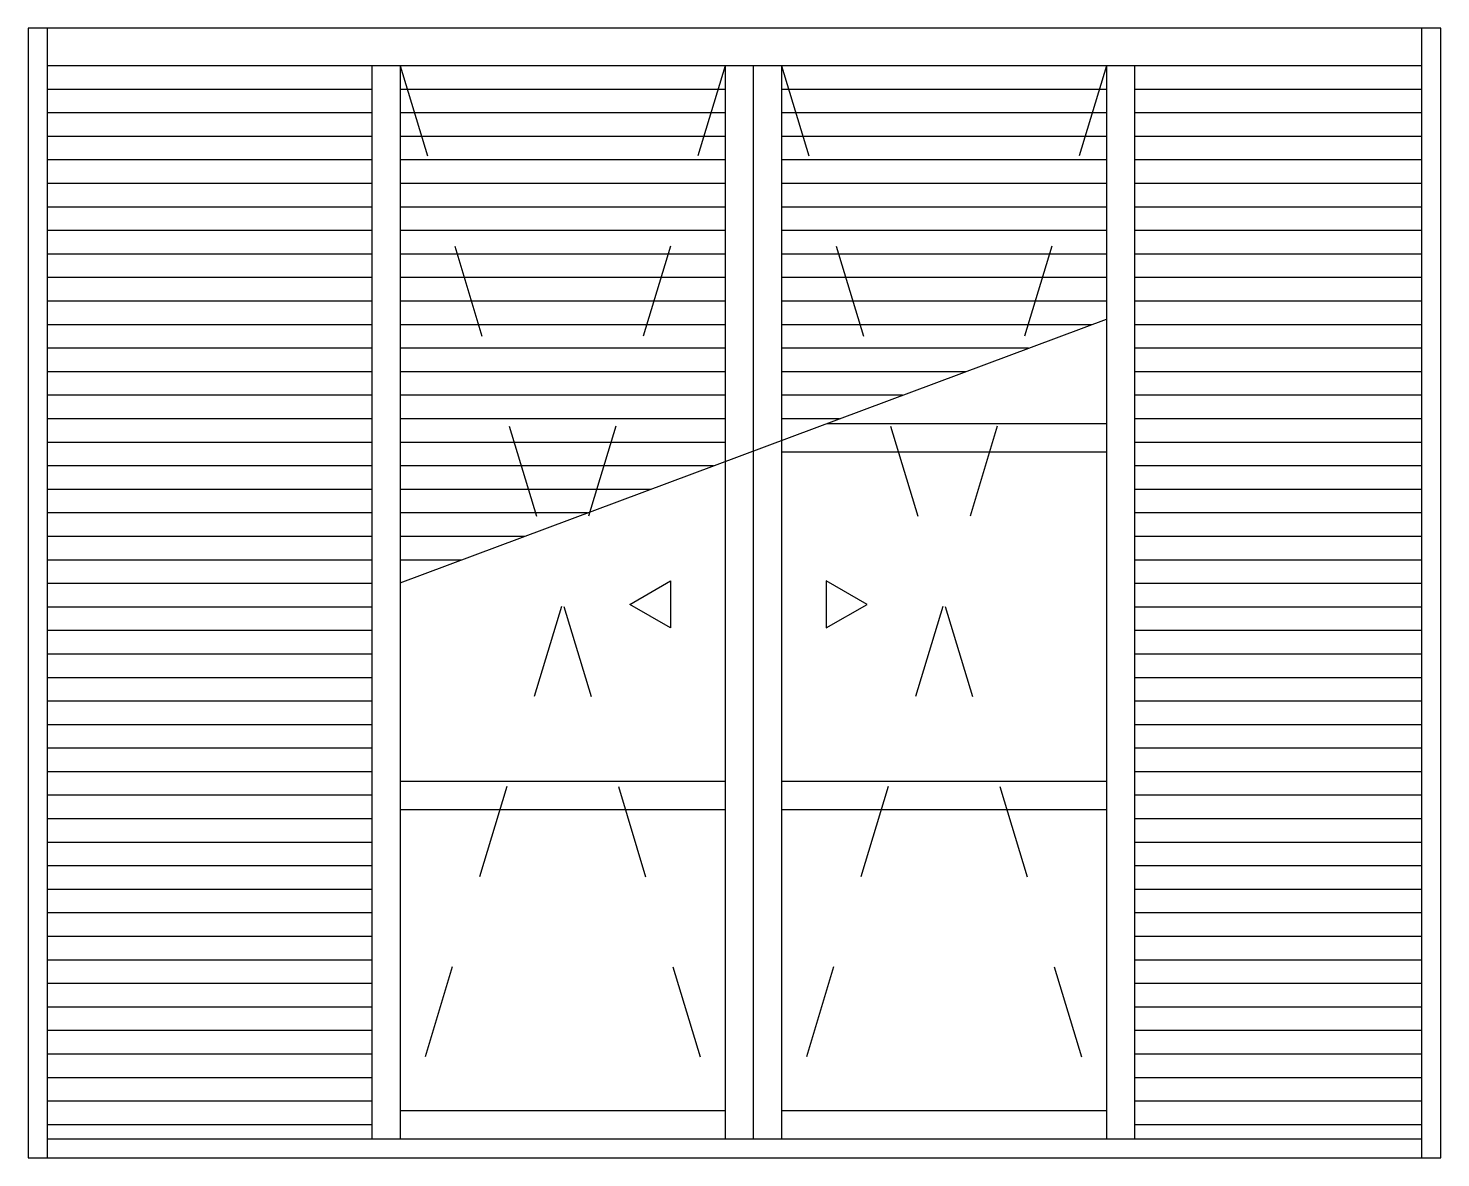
# Model space of a CAD drawing. Header units: millimetres. Extents: x 451.29 to 452.79, y 1317.53 to 1318.73.
import ezdxf

# ---------------------------------------------------------------- set-up
doc = ezdxf.new("R2010")
doc.units = ezdxf.units.MM
doc.header["$LTSCALE"] = 0.5
doc.linetypes.add('HIDDEN2', pattern=[0.1875, 0.125, -0.0625])
for name, color, linetype in [('Gravia_Venezianas', 1, 'Continuous'), ('Gravia_Venezianas_hidden2', 1, 'HIDDEN2'), ('Ltype_interrupção', 7, 'INTERRUP')]:
    doc.layers.add(name, color=color, linetype=linetype)
doc.linetypes.add('INTERRUP', pattern='A,0.6,-0.04,[1,INTERRUP.shx,S=0.1,R=0,X=0,Y=0],-0.04', length=0.68)

msp = doc.modelspace()

# ---------------------------------------------------------------- linework, layer by layer
at = {"layer": 'Gravia_Venezianas', "color": 2}
for p, q in [((451.2886, 1318.7253), (451.2886, 1317.5253)), ((452.7886, 1318.7253), (451.2886, 1318.7253)), ((452.7886, 1317.5253), (452.7886, 1318.7253)), ((451.2886, 1317.5253), (452.7886, 1317.5253))]:
    msp.add_line(p, q, dxfattribs=at)
at = {"layer": 'Gravia_Venezianas'}
for p, q in [((451.3086, 1318.7253), (451.3086, 1317.5253)), ((452.7686, 1317.5253), (452.7686, 1318.7253)), ((452.7686, 1318.6853), (451.3086, 1318.6853)), ((452.7686, 1318.6853), (451.3086, 1318.6853)), ((451.6536, 1318.6853), (451.6536, 1317.5453)), ((451.6836, 1318.6853), (451.6836, 1317.5453)), ((452.0286, 1318.6853), (452.0286, 1317.5453)), ((452.0586, 1318.6853), (452.0586, 1317.5453)), ((452.0886, 1318.6853), (452.0886, 1317.5453)), ((452.4336, 1318.6853), (452.4336, 1317.5453)), ((452.4636, 1318.6853), (452.4636, 1317.5453)), ((451.6536, 1318.6603), (451.3086, 1318.6603)), ((452.0286, 1318.6603), (451.6836, 1318.6603)), ((452.4336, 1318.6603), (452.0886, 1318.6603)), ((452.7686, 1318.6603), (452.4636, 1318.6603)), ((451.6536, 1318.6353), (451.3086, 1318.6353)), ((452.0286, 1318.6353), (451.6836, 1318.6353)), ((452.4336, 1318.6353), (452.0886, 1318.6353)), ((452.7686, 1318.6353), (452.4636, 1318.6353)), ((451.6536, 1318.6103), (451.3086, 1318.6103)), ((452.0286, 1318.6103), (451.6836, 1318.6103)), ((452.4336, 1318.6103), (452.0886, 1318.6103)), ((452.7686, 1318.6103), (452.4636, 1318.6103)), ((451.6536, 1318.5853), (451.3086, 1318.5853)), ((452.0286, 1318.5853), (451.6836, 1318.5853)), ((452.4336, 1318.5853), (452.0886, 1318.5853)), ((452.7686, 1318.5853), (452.4636, 1318.5853)), ((451.6536, 1318.5603), (451.3086, 1318.5603)), ((452.0286, 1318.5603), (451.6836, 1318.5603)), ((452.4336, 1318.5603), (452.0886, 1318.5603)), ((452.7686, 1318.5603), (452.4636, 1318.5603)), ((451.6536, 1318.5353), (451.3086, 1318.5353)), ((452.0286, 1318.5353), (451.6836, 1318.5353)), ((452.4336, 1318.5353), (452.0886, 1318.5353)), ((452.7686, 1318.5353), (452.4636, 1318.5353)), ((451.6536, 1318.5103), (451.3086, 1318.5103)), ((452.0286, 1318.5103), (451.6836, 1318.5103)), ((452.4336, 1318.5103), (452.0886, 1318.5103)), ((452.7686, 1318.5103), (452.4636, 1318.5103)), ((451.6536, 1318.4853), (451.3086, 1318.4853)), ((452.0286, 1318.4853), (451.6836, 1318.4853)), ((452.4336, 1318.4853), (452.0886, 1318.4853)), ((452.7686, 1318.4853), (452.4636, 1318.4853)), ((451.6536, 1318.4603), (451.3086, 1318.4603)), ((452.0286, 1318.4603), (451.6836, 1318.4603)), ((452.4336, 1318.4603), (452.0886, 1318.4603)), ((452.7686, 1318.4603), (452.4636, 1318.4603)), ((451.6536, 1318.4353), (451.3086, 1318.4353)), ((452.0286, 1318.4353), (451.6836, 1318.4353)), ((452.4336, 1318.4353), (452.0886, 1318.4353)), ((452.7686, 1318.4353), (452.4636, 1318.4353)), ((451.6536, 1318.4103), (451.3086, 1318.4103)), ((452.0286, 1318.4103), (451.6836, 1318.4103)), ((452.4179, 1318.4103), (452.0886, 1318.4103)), ((452.7686, 1318.4103), (452.4636, 1318.4103)), ((451.6536, 1318.3853), (451.3086, 1318.3853)), ((452.0286, 1318.3853), (451.6836, 1318.3853)), ((452.351, 1318.3853), (452.0886, 1318.3853)), ((452.7686, 1318.3853), (452.4636, 1318.3853)), ((451.6536, 1318.3603), (451.3086, 1318.3603)), ((452.0286, 1318.3603), (451.6836, 1318.3603)), ((452.2841, 1318.3603), (452.0886, 1318.3603)), ((452.7686, 1318.3603), (452.4636, 1318.3603)), ((451.6536, 1318.3353), (451.3086, 1318.3353)), ((452.0286, 1318.3353), (451.6836, 1318.3353)), ((452.2172, 1318.3353), (452.0886, 1318.3353)), ((452.7686, 1318.3353), (452.4636, 1318.3353)), ((451.6536, 1318.3103), (451.3086, 1318.3103)), ((452.0286, 1318.3103), (451.6836, 1318.3103)), ((452.1503, 1318.3103), (452.0886, 1318.3103)), ((452.1369, 1318.3053), (452.4336, 1318.3053)), ((452.7686, 1318.3103), (452.4636, 1318.3103)), ((451.6536, 1318.2853), (451.3086, 1318.2853)), ((452.0286, 1318.2853), (451.6836, 1318.2853)), ((452.0886, 1318.2753), (452.4336, 1318.2753)), ((452.7686, 1318.2853), (452.4636, 1318.2853)), ((451.6536, 1318.2603), (451.3086, 1318.2603)), ((452.0164, 1318.2603), (451.6836, 1318.2603)), ((452.7686, 1318.2603), (452.4636, 1318.2603)), ((451.6536, 1318.2353), (451.3086, 1318.2353)), ((451.9495, 1318.2353), (451.6836, 1318.2353)), ((452.7686, 1318.2353), (452.4636, 1318.2353)), ((451.6536, 1318.2103), (451.3086, 1318.2103)), ((451.8826, 1318.2103), (451.6836, 1318.2103)), ((452.7686, 1318.2103), (452.4636, 1318.2103)), ((451.6536, 1318.1853), (451.3086, 1318.1853)), ((451.8157, 1318.1853), (451.6836, 1318.1853)), ((452.7686, 1318.1853), (452.4636, 1318.1853)), ((451.6536, 1318.1603), (451.3086, 1318.1603)), ((451.7488, 1318.1603), (451.6836, 1318.1603)), ((452.7686, 1318.1603), (452.4636, 1318.1603)), ((451.6536, 1318.1353), (451.3086, 1318.1353)), ((452.7686, 1318.1353), (452.4636, 1318.1353)), ((451.6536, 1318.1103), (451.3086, 1318.1103)), ((452.7686, 1318.1103), (452.4636, 1318.1103)), ((451.6536, 1318.0853), (451.3086, 1318.0853)), ((452.7686, 1318.0853), (452.4636, 1318.0853)), ((451.6536, 1318.0603), (451.3086, 1318.0603)), ((452.7686, 1318.0603), (452.4636, 1318.0603)), ((451.6536, 1318.0353), (451.3086, 1318.0353)), ((452.7686, 1318.0353), (452.4636, 1318.0353)), ((451.6536, 1318.0103), (451.3086, 1318.0103)), ((452.7686, 1318.0103), (452.4636, 1318.0103)), ((451.6536, 1317.9853), (451.3086, 1317.9853)), ((451.6536, 1317.9853), (451.3086, 1317.9853)), ((452.7686, 1317.9853), (452.4636, 1317.9853)), ((451.6536, 1317.9603), (451.3086, 1317.9603)), ((452.7686, 1317.9603), (452.4636, 1317.9603)), ((451.6536, 1317.9353), (451.3086, 1317.9353)), ((452.7686, 1317.9353), (452.4636, 1317.9353)), ((451.6836, 1317.9253), (452.0286, 1317.9253)), ((452.0886, 1317.9253), (452.4336, 1317.9253)), ((451.6536, 1317.9103), (451.3086, 1317.9103)), ((452.7686, 1317.9103), (452.4636, 1317.9103)), ((451.6536, 1317.8853), (451.3086, 1317.8853)), ((451.6836, 1317.8953), (452.0286, 1317.8953)), ((452.0886, 1317.8953), (452.4336, 1317.8953)), ((452.7686, 1317.8853), (452.4636, 1317.8853)), ((451.6536, 1317.8603), (451.3086, 1317.8603)), ((452.7686, 1317.8603), (452.4636, 1317.8603)), ((451.6536, 1317.8353), (451.3086, 1317.8353)), ((451.6536, 1317.8353), (451.3086, 1317.8353)), ((452.7686, 1317.8353), (452.4636, 1317.8353)), ((451.6536, 1317.8103), (451.3086, 1317.8103)), ((452.7686, 1317.8103), (452.4636, 1317.8103)), ((451.6536, 1317.7853), (451.3086, 1317.7853)), ((452.7686, 1317.7853), (452.4636, 1317.7853)), ((451.6536, 1317.7603), (451.3086, 1317.7603)), ((452.7686, 1317.7603), (452.4636, 1317.7603)), ((451.6536, 1317.7353), (451.3086, 1317.7353)), ((452.7686, 1317.7353), (452.4636, 1317.7353)), ((451.6536, 1317.7103), (451.3086, 1317.7103)), ((452.7686, 1317.7103), (452.4636, 1317.7103)), ((451.6536, 1317.6853), (451.3086, 1317.6853)), ((452.7686, 1317.6853), (452.4636, 1317.6853)), ((451.6536, 1317.6603), (451.3086, 1317.6603)), ((452.7686, 1317.6603), (452.4636, 1317.6603)), ((451.6536, 1317.6353), (451.3086, 1317.6353)), ((451.6536, 1317.6353), (451.3086, 1317.6353)), ((452.7686, 1317.6353), (452.4636, 1317.6353)), ((451.6536, 1317.6103), (451.3086, 1317.6103)), ((452.7686, 1317.6103), (452.4636, 1317.6103)), ((451.6536, 1317.5853), (451.3086, 1317.5853)), ((452.7686, 1317.5853), (452.4636, 1317.5853)), ((451.6836, 1317.5753), (452.0286, 1317.5753)), ((452.0886, 1317.5753), (452.4336, 1317.5753)), ((451.6536, 1317.5603), (451.3086, 1317.5603)), ((452.7686, 1317.5603), (452.4636, 1317.5603)), ((451.3086, 1317.5453), (452.7686, 1317.5453))]:
    msp.add_line(p, q, dxfattribs=at)
at = {"layer": 'Gravia_Venezianas_hidden2'}
for p, q in [((452.0286, 1318.6853), (451.6836, 1317.5453)), ((451.6836, 1318.6853), (452.0286, 1317.5453)), ((452.4336, 1318.6853), (452.0886, 1317.5453)), ((452.0886, 1318.6853), (452.4336, 1317.5453))]:
    msp.add_line(p, q, dxfattribs=at)
for points in [[(451.9707, 1318.1381), (451.9707, 1318.0881), (451.9274, 1318.1131)], [(452.1361, 1318.1381), (452.1361, 1318.0881), (452.1794, 1318.1131)]]:
    msp.add_lwpolyline(points, close=True, dxfattribs=at)
at = {"layer": 'Ltype_interrupção', "color": 1}
msp.add_line((451.6836, 1318.1359), (452.4336, 1318.4161), dxfattribs=at)

doc.saveas('drawing.dxf')
